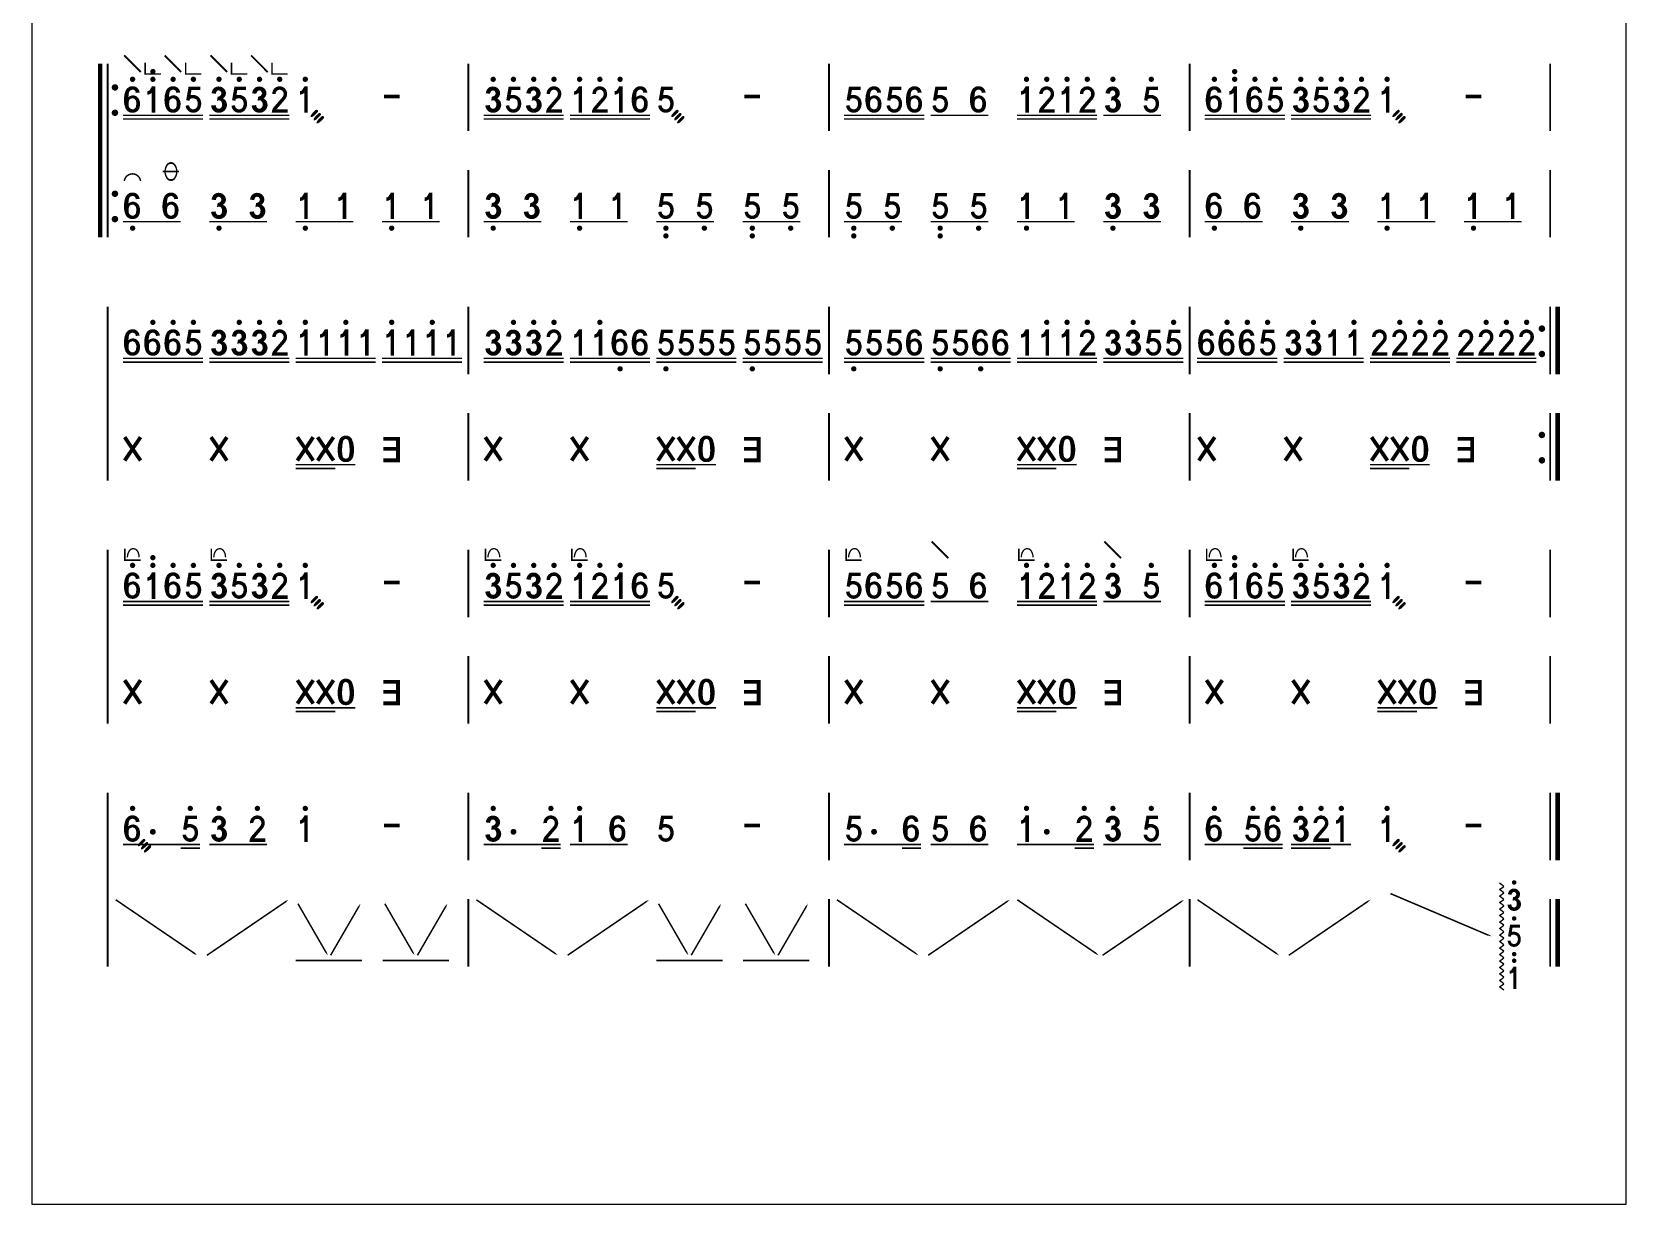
# Model space of a CAD drawing. Header units: millimetres. Extents: x 41 to 281, y 18 to 645.
# Drawn here: x 71.4 to 281.4, y 17.9 to 172.3 of the extents above; entities that cross this region are included whole.
import ezdxf

# ---------------------------------------------------------------- set-up
doc = ezdxf.new("R2010")
doc.units = ezdxf.units.MM
for name, color, linetype in [('bar', 181, 'Continuous'), ('main', 7, 'Continuous'), ('圖層1', 1, 'Continuous'), ('自繪線', 1, 'Continuous')]:
    doc.layers.add(name, color=color, linetype=linetype)

# ---------------------------------------------------------------- blocks, each defined once
blk = doc.blocks.new('M-NOTE6')
blk.add_lwpolyline([(0.191, 0.753, 0.144, 0.13, 0.41111), (-0.008, 0.935, 0.13, 0.141, 0.309347), (-0.2, 0.793, 0.141, 0.16, 0.057122), (-0.234, 0.636, 0.16, 0.164, 0.01489), (-0.245, 0.491, 0.164, 0.142, 0.084777), (-0.211, 0.222, 0.142, 0.13, 0.31935), (-0.008, 0.065, 0.13, 0.142, 0.359939), (0.194, 0.219, 0.142, 0.144, 0.050524), (0.209, 0.336, 0.144, 0.133, 0.101442), (0.187, 0.466, 0.133, 0.124, 0.125753), (0.118, 0.56, 0.124, 0.111, 0.200462), (-0.008, 0.598, 0.111, 0.1, 0.142765), (-0.127, 0.551, 0.1, 0.098, 0.181596), (-0.189, 0.448, 0.098, 0.098, 0.095331), (-0.188, 0.224, 0.098, 0.098, -2.819908)], format="xyseb")
at = {"layer": 'Defpoints'}
for p in [(0, 1), (-0.363, 0), (0, 0), (0.363, 0)]:
    blk.add_point(p, dxfattribs=at)
at = {"layer": 'Defpoints', "flags": 1}
for tag, p in [('ITONE', (-0.071, 0.764)), ('IFINGE', (-0.071, 0.75)), ('ISCALE', (-0.071, 0.738)), ('INOTE', (-0.071, 0.726)), ('ITEMPO', (-0.071, 0.713)), ('ITOWFINGE', (-0.071, 0.702)), ('ISLUR', (-0.071, 0.69)), ('IRE1', (-0.071, 0.678))]:
    blk.add_attdef(tag, p, '', height=0.01, dxfattribs=at)
blk = doc.blocks.new('M-SCALE1')
at = {"const_width": 0.1}
blk.add_lwpolyline([(-0.05, 1.26, 1), (0.05, 1.26, 1)], format="xyb", close=True, dxfattribs=at)
blk = doc.blocks.new('MT0120')
at = {"const_width": 0.07}
blk.add_lwpolyline([(0.669, -0.115), (0.046, 0.509)], dxfattribs=at)
blk = doc.blocks.new('M-NOTE1')
at = {"const_width": 0.13}
blk.add_lwpolyline([(-0.204, 0.748, 0.254816), (-0.061, 0.825), (0.025, 0.958), (0.025, 1), (0.025, 0)], format="xyb", dxfattribs=at)
at = {"layer": 'Defpoints'}
for p in [(0, 1), (-0.363, 0), (0, 0), (0.363, 0)]:
    blk.add_point(p, dxfattribs=at)
at = {"layer": 'Defpoints', "flags": 1}
for tag, p in [('ITONE', (-0.168, 0.591)), ('IFINGE', (-0.168, 0.577)), ('ISCALE', (-0.168, 0.565)), ('INOTE', (-0.168, 0.553)), ('ITEMPO', (-0.168, 0.54)), ('ITOWFINGE', (-0.168, 0.528)), ('ISLUR', (-0.168, 0.517)), ('IRE1', (-0.168, 0.505))]:
    blk.add_attdef(tag, p, '', height=0.01, dxfattribs=at)
blk = doc.blocks.new('M-SCALE2')
at = {"const_width": 0.1}
for points in [[(-0.05, 1.55, 1), (0.05, 1.55, 1)], [(-0.05, 1.26, 1), (0.05, 1.26, 1)]]:
    blk.add_lwpolyline(points, format="xyb", close=True, dxfattribs=at)
blk = doc.blocks.new('MT0122')
at = {"const_width": 0.0566}
blk.add_lwpolyline([(0.666, -0.112), (0.071, -0.112), (0.071, 0.318)], dxfattribs=at)
blk = doc.blocks.new('M-NOTE5')
at = {"const_width": 0.13}
blk.add_lwpolyline([(0.258, 0.921), (-0.127, 0.921), (-0.207, 0.461), (-0.191, 0.553, -0.366599), (0.163, 0.535, -0.073179), (0.183, 0.51, -0.280064), (0.177, 0.162, -0.029409), (0.166, 0.146, -0.688982), (-0.225, 0.275, -1.046171)], format="xyb", dxfattribs=at)
at = {"layer": 'Defpoints'}
for p in [(0, 1), (-0.363, 0), (0, 0), (0.363, 0)]:
    blk.add_point(p, dxfattribs=at)
at = {"layer": 'Defpoints', "flags": 1}
for tag, p in [('ITONE', (-0.041, 0.792)), ('IFINGE', (-0.041, 0.778)), ('ISCALE', (-0.041, 0.767)), ('INOTE', (-0.041, 0.754)), ('ITEMPO', (-0.041, 0.741)), ('ITOWFINGE', (-0.041, 0.73)), ('ISLUR', (-0.041, 0.718)), ('IRE1', (-0.041, 0.706))]:
    blk.add_attdef(tag, p, '', height=0.01, dxfattribs=at)
blk = doc.blocks.new('M-NOTE3')
for points in [[(-0.062, 0.528, 0.165, 0.121, 0), (-0.025, 0.522, 0.121, 0.1, 0), (0.01, 0.517, 0.1, 0.102, 0), (0.045, 0.511, 0.102, 0.147, -0.168198), (0.15, 0.455, 0.147, 0.172, -0.08479), (0.189, 0.395, 0.172, 0.186, -0.110749), (0.209, 0.292, 0.186, 0.171, -0.159875), (0.16, 0.157, 0.171, 0.156, -0.111563), (0.083, 0.095, 0.156, 0.151, -0.134423), (-0.014, 0.076, 0.151, 0.158, -0.132123), (-0.121, 0.113, 0.158, 0.167, -0.13805), (-0.189, 0.195, 0.167, 0.172, -0.07676), (-0.213, 0.281, 0.172, 0.172, -5.748251)], [(-0.199, 0.724, 0.16, 0.16, -0.10382), (-0.16, 0.834, 0.16, 0.15, -0.26465), (-0.016, 0.914, 0.15, 0.15, -0.031289), (0.028, 0.911, 0.15, 0.155, -0.125097), (0.093, 0.885, 0.155, 0.17, -0.136959), (0.164, 0.794, 0.17, 0.164, -0.215029), (0.159, 0.664, 0.164, 0.12, -0.329036), (-0.058, 0.551, 0.12, 0.12, 0.078474)]]:
    blk.add_lwpolyline(points, format="xyseb")
at = {"layer": 'Defpoints'}
for p in [(0, 1), (-0.363, 0), (0.363, 0), (0, 0)]:
    blk.add_point(p, dxfattribs=at)
at = {"layer": 'Defpoints', "flags": 1}
for tag, p in [('ITONE', (-0.212, 0.652)), ('IFINGE', (-0.212, 0.638)), ('ISCALE', (-0.212, 0.627)), ('INOTE', (-0.212, 0.614)), ('ITEMPO', (-0.212, 0.601)), ('ITOWFINGE', (-0.212, 0.59)), ('ISLUR', (-0.212, 0.578)), ('IRE1', (-0.212, 0.566))]:
    blk.add_attdef(tag, p, '', height=0.01, dxfattribs=at)
blk = doc.blocks.new('M-NOTE2')
at = {"const_width": 0.13}
blk.add_lwpolyline([(-0.214, 0.707, -0.440003), (-0.001, 0.931, 0.00282), (0.001, 0.931, -0.340003), (0.201, 0.776, 0.000825), (0.202, 0.775, -0.24748), (0.147, 0.541), (-0.167, 0.176, 0.179983), (-0.233, 0, 1.078715)], format="xyb", dxfattribs=at)
blk.add_lwpolyline([(0.298, 0.065), (-0.225, 0.065)], dxfattribs=at)
at = {"layer": 'Defpoints'}
for p in [(0, 1), (-0.363, 0), (0, 0), (0.363, 0)]:
    blk.add_point(p, dxfattribs=at)
at = {"layer": 'Defpoints', "flags": 1}
for tag, p in [('ITONE', (-0.241, 0.688)), ('IFINGE', (-0.241, 0.674)), ('ISCALE', (-0.241, 0.662)), ('INOTE', (-0.241, 0.65)), ('ITEMPO', (-0.241, 0.637)), ('ITOWFINGE', (-0.241, 0.625)), ('ISLUR', (-0.241, 0.614)), ('IRE1', (-0.241, 0.602))]:
    blk.add_attdef(tag, p, '', height=0.01, dxfattribs=at)
blk = doc.blocks.new('MT0100')
for points in [[(0.568, 0.693, 0, 0.024, 0), (0.571, 0.697, 0.024, 0.0366, 0), (0.575, 0.701, 0.0366, 0.0533, 0), (0.582, 0.708, 0.0533, 0.0649, 0), (0.589, 0.715, 0.0649, 0.0737, 0), (0.596, 0.722, 0.0737, 0.0807, 0), (0.603, 0.729, 0.0807, 0.0864, 0), (0.61, 0.736, 0.0864, 0.0916, 0), (0.617, 0.743, 0.0916, 0.0955, 0), (0.624, 0.75, 0.0955, 0.0993, 0), (0.631, 0.757, 0.0993, 0.106, 0), (0.653, 0.778, 0.106, 0.111, 0), (0.673, 0.799, 0.111, 0.111, 0), (0.794, 0.92, 0.111, 0.0976, 0), (0.8, 0.927, 0.0976, 0.0845, 0), (0.808, 0.934, 0.0845, 0.0671, 0), (0.815, 0.941, 0.0671, 0.0427, 0), (0.822, 0.948, 0.0427, 0.0207, 0), (0.826, 0.952, 0.0207, 0, 0), (0.827, 0.953, 0, 0, 0)], [(0.68, 0.574, 0, 0.024, 0), (0.683, 0.577, 0.024, 0.0366, 0), (0.687, 0.581, 0.0366, 0.0533, 0), (0.694, 0.588, 0.0533, 0.0649, 0), (0.701, 0.595, 0.0649, 0.0737, 0), (0.708, 0.602, 0.0737, 0.0807, 0), (0.715, 0.609, 0.0807, 0.0864, 0), (0.722, 0.616, 0.0864, 0.0916, 0), (0.729, 0.623, 0.0916, 0.0955, 0), (0.736, 0.631, 0.0955, 0.0993, 0), (0.743, 0.637, 0.0993, 0.106, 0), (0.765, 0.659, 0.106, 0.111, 0), (0.786, 0.68, 0.111, 0.111, 0), (0.906, 0.8, 0.111, 0.0976, 0), (0.912, 0.807, 0.0976, 0.0845, 0), (0.92, 0.814, 0.0845, 0.0671, 0), (0.927, 0.822, 0.0671, 0.0427, 0), (0.934, 0.829, 0.0427, 0.0207, 0), (0.938, 0.832, 0.0207, 0, 0), (0.939, 0.833, 0, 0, 0)], [(0.792, 0.458, 0, 0.024, 0), (0.795, 0.461, 0.024, 0.0366, 0), (0.799, 0.465, 0.0366, 0.0533, 0), (0.806, 0.472, 0.0533, 0.0649, 0), (0.813, 0.479, 0.0649, 0.0737, 0), (0.82, 0.486, 0.0737, 0.0807, 0), (0.827, 0.493, 0.0807, 0.0864, 0), (0.834, 0.5, 0.0864, 0.0916, 0), (0.841, 0.507, 0.0916, 0.0955, 0), (0.848, 0.514, 0.0955, 0.0993, 0), (0.855, 0.521, 0.0993, 0.106, 0), (0.877, 0.543, 0.106, 0.111, 0), (0.898, 0.564, 0.111, 0.111, 0), (1.018, 0.684, 0.111, 0.0976, 0), (1.024, 0.691, 0.0976, 0.0845, 0), (1.032, 0.698, 0.0845, 0.0671, 0), (1.039, 0.705, 0.0671, 0.0427, 0), (1.046, 0.712, 0.0427, 0.0207, 0), (1.05, 0.716, 0.0207, 0, 0), (1.051, 0.717, 0, 0, 0)]]:
    blk.add_lwpolyline(points, format="xyseb")
blk = doc.blocks.new('M-NOTE-')
at = {"const_width": 0.135}
blk.add_lwpolyline([(-0.295, 0.612), (0.295, 0.612)], dxfattribs=at)
at = {"layer": 'Defpoints'}
for p in [(0, 1), (-0.363, 0), (0, 0), (0.363, 0)]:
    blk.add_point(p, dxfattribs=at)
at = {"layer": 'Defpoints', "flags": 1}
for tag, p in [('ITONE', (-0.259, 0.801)), ('IFINGE', (-0.259, 0.787)), ('ISCALE', (-0.259, 0.776)), ('INOTE', (-0.259, 0.763)), ('ITEMPO', (-0.259, 0.75)), ('ITOWFINGE', (-0.259, 0.739)), ('ISLUR', (-0.259, 0.727)), ('IRE1', (-0.259, 0.715))]:
    blk.add_attdef(tag, p, '', height=0.01, dxfattribs=at)
blk = doc.blocks.new('M-SCALEa')
at = {"const_width": 0.1}
blk.add_lwpolyline([(-0.05, -0.19, -1), (0.05, -0.19, -1)], format="xyb", close=True, dxfattribs=at)
blk = doc.blocks.new('MT0097')
at = {"const_width": 0.057}
blk.add_lwpolyline([(0.073, 0.316), (0.073, -0.114), (0.664, -0.114)], dxfattribs=at)
at = {"const_width": 0.05}
blk.add_lwpolyline([(0.609, -0.002, 0.152667), (0.533, 0.243, 0.52367), (0.245, 0.243, 0.152667), (0.168, -0.002, 2.118346)], format="xyb", dxfattribs=at)
blk = doc.blocks.new('M-NOTE.')
at = {"const_width": 0.11}
blk.add_lwpolyline([(-0.055, 0.38, 1), (0.055, 0.38, 1)], format="xyb", close=True, dxfattribs=at)
at = {"layer": 'Defpoints'}
for p in [(0, 1), (-0.363, 0), (0, 0), (0.363, 0)]:
    blk.add_point(p, dxfattribs=at)
at = {"layer": 'Defpoints', "flags": 1}
for tag, p in [('ITONE', (-0.028, 0.669)), ('IFINGE', (-0.028, 0.655)), ('ISCALE', (-0.028, 0.643)), ('INOTE', (-0.028, 0.631)), ('ITEMPO', (-0.028, 0.618)), ('ITOWFINGE', (-0.028, 0.607)), ('ISLUR', (-0.028, 0.595)), ('IRE1', (-0.028, 0.583))]:
    blk.add_attdef(tag, p, '', height=0.01, dxfattribs=at)
blk = doc.blocks.new('MT0099')
at = {"const_width": 0.055}
blk.add_lwpolyline([(0.05, -0.136, -0.878023), (0.663, -0.136, -3.761329)], format="xyb", dxfattribs=at)
blk = doc.blocks.new('MT0045')
at = {"const_width": 0.07}
blk.add_lwpolyline([(0.047, 0.22), (0.667, 0.22)], dxfattribs=at)
blk.add_lwpolyline([(0.357, -0.101, 0.071, 0.058, -0.245991), (0.213, -0.025, 0.058, 0.049, -0.152667), (0.136, 0.22, 0.049, 0.058, -0.152667), (0.213, 0.466, 0.058, 0.071, -0.245991), (0.357, 0.541, 0.071, 0.058, -0.245991), (0.501, 0.466, 0.058, 0.049, -0.152667), (0.577, 0.22, 0.049, 0.058, -0.152667), (0.501, -0.025, 0.058, 0.071, -0.245991), (0.357, -0.101, 0.071, 0.071, -1.486997)], format="xyseb")
blk = doc.blocks.new('M-SCALEb')
at = {"const_width": 0.1}
for points in [[(-0.05, -0.19, -1), (0.05, -0.19, -1)], [(-0.05, -0.48, -1), (0.05, -0.48, -1)]]:
    blk.add_lwpolyline(points, format="xyb", close=True, dxfattribs=at)
blk = doc.blocks.new('M-NOTEX2')
for points in [[(0.299, 0.059, 0.143, 0.143, 0), (-0.299, 0.941, 0.286, 0.286, 0)], [(-0.299, 0.059, 0.143, 0.143, 0), (0.299, 0.941, 0.286, 0.286, 0)]]:
    blk.add_lwpolyline(points, format="xyseb")
at = {"layer": 'Defpoints'}
for p in [(0, 1), (-0.363, 0), (0, 0), (0.363, 0)]:
    blk.add_point(p, dxfattribs=at)
at = {"layer": 'Defpoints', "flags": 1}
for tag, p in [('ITONE', (-0.113, 0.823)), ('IFINGE', (-0.113, 0.809)), ('ISCALE', (-0.113, 0.798)), ('INOTE', (-0.113, 0.785)), ('ITEMPO', (-0.113, 0.773)), ('ITOWFINGE', (-0.113, 0.761)), ('ISLUR', (-0.113, 0.749)), ('IRE1', (-0.113, 0.738))]:
    blk.add_attdef(tag, p, '', height=0.01, dxfattribs=at)
blk = doc.blocks.new('M-NOTE0')
blk.add_lwpolyline([(0.174, 0.807, 0.15, 0.13, 0.328891), (0, 0.935, 0.13, 0.15, 0.328891), (-0.174, 0.807, 0.15, 0.17, 0.062992), (-0.224, 0.52, 0.17, 0.16, 0.062992), (-0.202, 0.229, 0.16, 0.13, 0.355801), (0, 0.065, 0.13, 0.16, 0.355801), (0.202, 0.229, 0.16, 0.17, 0.062992), (0.224, 0.52, 0.17, 0.15, 0.062992), (0.174, 0.807, 0.15, 0.15, -2.719681)], format="xyseb")
at = {"layer": 'Defpoints'}
for p in [(0, 1), (-0.363, 0), (0, 0), (0.363, 0)]:
    blk.add_point(p, dxfattribs=at)
at = {"layer": 'Defpoints', "flags": 1}
for tag, p in [('ITONE', (-0.063, 0.388)), ('IFINGE', (-0.063, 0.374)), ('ISCALE', (-0.063, 0.363)), ('INOTE', (-0.063, 0.35)), ('ITEMPO', (-0.063, 0.338)), ('ITOWFINGE', (-0.063, 0.326)), ('ISLUR', (-0.063, 0.314)), ('IRE1', (-0.063, 0.302))]:
    blk.add_attdef(tag, p, '', height=0.01, dxfattribs=at)
blk = doc.blocks.new('M-NOTEE2')
at = {"const_width": 0.143}
blk.add_lwpolyline([(-0.309, 0.07), (0.238, 0.07), (0.238, 0.501), (-0.309, 0.501), (0.238, 0.501), (0.238, 0.876), (-0.309, 0.876)], dxfattribs=at)
at = {"layer": 'Defpoints'}
for p in [(0, 1), (-0.363, 0), (0, 0), (0.363, 0)]:
    blk.add_point(p, dxfattribs=at)
at = {"layer": 'Defpoints', "flags": 1}
for tag, p in [('ITONE', (-0.113, 0.823)), ('IFINGE', (-0.113, 0.809)), ('ISCALE', (-0.113, 0.798)), ('INOTE', (-0.113, 0.785)), ('ITEMPO', (-0.113, 0.773)), ('ITOWFINGE', (-0.113, 0.761)), ('ISLUR', (-0.113, 0.749)), ('IRE1', (-0.113, 0.738))]:
    blk.add_attdef(tag, p, '', height=0.01, dxfattribs=at)

msp = doc.modelspace()

# ---------------------------------------------------------------- linework, layer by layer
at = {"layer": 'bar'}
for points, const_width in [([(128.89, 168.1), (128.89, 159.2)], 0.259), ([(176.39, 168.1), (176.39, 159.2)], 0.259), ([(223.89, 168.1), (223.89, 159.2)], 0.259), ([(271.39, 168.1), (271.39, 159.2)], 0.259), ([(128.89, 154.1), (128.89, 145.2)], 0.259), ([(176.39, 154.1), (176.39, 145.2)], 0.259), ([(223.89, 154.1), (223.89, 145.2)], 0.259), ([(271.39, 154.1), (271.39, 145.2)], 0.259), ([(81.39, 136.1), (81.39, 113.2)], 0.259), ([(128.89, 136.1), (128.89, 127.2)], 0.259), ([(176.39, 136.1), (176.39, 127.2)], 0.259), ([(223.89, 136.1), (223.89, 127.2)], 0.259), ([(128.89, 122.1), (128.89, 113.2)], 0.259), ([(176.39, 122.1), (176.39, 113.2)], 0.259), ([(223.89, 122.1), (223.89, 113.2)], 0.259), ([(81.39, 104.1), (81.39, 81.2)], 0.259), ([(128.89, 104.1), (128.89, 95.2)], 0.259), ([(176.39, 104.1), (176.39, 95.2)], 0.259), ([(223.89, 104.1), (223.89, 95.2)], 0.259), ([(271.39, 104.1), (271.39, 95.2)], 0.259), ([(128.89, 90.1), (128.89, 81.2)], 0.259), ([(176.39, 90.1), (176.39, 81.2)], 0.259), ([(223.89, 90.1), (223.89, 81.2)], 0.259), ([(271.39, 90.1), (271.39, 81.2)], 0.259), ([(81.39, 72.1), (81.39, 49.2)], 0.259), ([(128.89, 72.1), (128.89, 63.2)], 0.259), ([(176.39, 72.1), (176.39, 63.2)], 0.259), ([(223.89, 72.1), (223.89, 63.2)], 0.259), ([(271.39, 72.1), (271.39, 63.2)], 0.259), ([(272.39, 72.1), (272.39, 63.2)], 0.6), ([(128.89, 58.1), (128.89, 49.2)], 0.259), ([(176.39, 58.1), (176.39, 49.2)], 0.259), ([(223.89, 58.1), (223.89, 49.2)], 0.259), ([(271.39, 58.1), (271.39, 49.2)], 0.259), ([(272.39, 58.1), (272.39, 49.2)], 0.6)]:
    msp.add_lwpolyline(points, dxfattribs=dict(at, const_width=const_width))
at = {"layer": 'Defpoints'}
msp.add_lwpolyline([(281.39, 17.93), (281.39, 314.93), (71.39, 314.93), (71.39, 17.93)], close=True, dxfattribs=at)
at = {"layer": 'main'}
for points in [[(83.39, 161.28, 0.196, 0.196, 0), (93.94, 161.28, 0, 0, 0)], [(83.39, 160.79, 0.196, 0.196, 0), (93.94, 160.79, 0, 0, 0)], [(94.77, 161.28, 0.196, 0.196, 0), (105.31, 161.28, 0, 0, 0)], [(94.77, 160.79, 0.196, 0.196, 0), (105.31, 160.79, 0, 0, 0)], [(130.89, 161.28, 0.196, 0.196, 0), (141.44, 161.28, 0, 0, 0)], [(130.89, 160.79, 0.196, 0.196, 0), (141.44, 160.79, 0, 0, 0)], [(142.27, 161.28, 0.196, 0.196, 0), (152.81, 161.28, 0, 0, 0)], [(142.27, 160.79, 0.196, 0.196, 0), (152.81, 160.79, 0, 0, 0)], [(178.39, 161.28, 0.196, 0.196, 0), (188.94, 161.28, 0, 0, 0)], [(178.39, 160.79, 0.196, 0.196, 0), (188.94, 160.79, 0, 0, 0)], [(189.77, 161.28, 0.196, 0.196, 0), (197.37, 161.28, 0, 0, 0)], [(201.14, 161.28, 0.196, 0.196, 0), (211.69, 161.28, 0, 0, 0)], [(201.14, 160.79, 0.196, 0.196, 0), (211.69, 160.79, 0, 0, 0)], [(212.52, 161.28, 0.196, 0.196, 0), (220.12, 161.28, 0, 0, 0)], [(225.89, 161.28, 0.196, 0.196, 0), (236.44, 161.28, 0, 0, 0)], [(225.89, 160.79, 0.196, 0.196, 0), (236.44, 160.79, 0, 0, 0)], [(237.27, 161.28, 0.196, 0.196, 0), (247.81, 161.28, 0, 0, 0)], [(237.27, 160.79, 0.196, 0.196, 0), (247.81, 160.79, 0, 0, 0)], [(83.39, 147.28, 0.196, 0.196, 0), (91, 147.28, 0, 0, 0)], [(94.77, 147.28, 0.196, 0.196, 0), (102.37, 147.28, 0, 0, 0)], [(106.14, 147.28, 0.196, 0.196, 0), (113.75, 147.28, 0, 0, 0)], [(117.52, 147.28, 0.196, 0.196, 0), (125.12, 147.28, 0, 0, 0)], [(130.89, 147.28, 0.196, 0.196, 0), (138.5, 147.28, 0, 0, 0)], [(142.27, 147.28, 0.196, 0.196, 0), (149.87, 147.28, 0, 0, 0)], [(153.64, 147.28, 0.196, 0.196, 0), (161.25, 147.28, 0, 0, 0)], [(165.02, 147.28, 0.196, 0.196, 0), (172.62, 147.28, 0, 0, 0)], [(178.39, 147.28, 0.196, 0.196, 0), (186, 147.28, 0, 0, 0)], [(189.77, 147.28, 0.196, 0.196, 0), (197.37, 147.28, 0, 0, 0)], [(201.14, 147.28, 0.196, 0.196, 0), (208.75, 147.28, 0, 0, 0)], [(212.52, 147.28, 0.196, 0.196, 0), (220.12, 147.28, 0, 0, 0)], [(225.89, 147.28, 0.196, 0.196, 0), (233.5, 147.28, 0, 0, 0)], [(237.27, 147.28, 0.196, 0.196, 0), (244.87, 147.28, 0, 0, 0)], [(248.64, 147.28, 0.196, 0.196, 0), (256.25, 147.28, 0, 0, 0)], [(260.02, 147.28, 0.196, 0.196, 0), (267.62, 147.28, 0, 0, 0)], [(83.39, 129.28, 0.196, 0.196, 0), (93.94, 129.28, 0, 0, 0)], [(83.39, 128.79, 0.196, 0.196, 0), (93.94, 128.79, 0, 0, 0)], [(94.77, 129.28, 0.196, 0.196, 0), (105.31, 129.28, 0, 0, 0)], [(94.77, 128.79, 0.196, 0.196, 0), (105.31, 128.79, 0, 0, 0)], [(106.14, 129.28, 0.196, 0.196, 0), (116.69, 129.28, 0, 0, 0)], [(106.14, 128.79, 0.196, 0.196, 0), (116.69, 128.79, 0, 0, 0)], [(117.52, 129.28, 0.196, 0.196, 0), (128.06, 129.28, 0, 0, 0)], [(117.52, 128.79, 0.196, 0.196, 0), (128.06, 128.79, 0, 0, 0)], [(130.89, 129.28, 0.196, 0.196, 0), (141.44, 129.28, 0, 0, 0)], [(130.89, 128.79, 0.196, 0.196, 0), (141.44, 128.79, 0, 0, 0)], [(142.27, 129.28, 0.196, 0.196, 0), (152.81, 129.28, 0, 0, 0)], [(142.27, 128.79, 0.196, 0.196, 0), (152.81, 128.79, 0, 0, 0)], [(153.64, 129.28, 0.196, 0.196, 0), (164.19, 129.28, 0, 0, 0)], [(153.64, 128.79, 0.196, 0.196, 0), (164.19, 128.79, 0, 0, 0)], [(165.02, 129.28, 0.196, 0.196, 0), (175.56, 129.28, 0, 0, 0)], [(165.02, 128.79, 0.196, 0.196, 0), (175.56, 128.79, 0, 0, 0)], [(178.39, 129.28, 0.196, 0.196, 0), (188.94, 129.28, 0, 0, 0)], [(178.39, 128.79, 0.196, 0.196, 0), (188.94, 128.79, 0, 0, 0)], [(189.77, 129.28, 0.196, 0.196, 0), (200.31, 129.28, 0, 0, 0)], [(189.77, 128.79, 0.196, 0.196, 0), (200.31, 128.79, 0, 0, 0)], [(201.14, 129.28, 0.196, 0.196, 0), (211.69, 129.28, 0, 0, 0)], [(201.14, 128.79, 0.196, 0.196, 0), (211.69, 128.79, 0, 0, 0)], [(212.52, 129.28, 0.196, 0.196, 0), (223.06, 129.28, 0, 0, 0)], [(212.52, 128.79, 0.196, 0.196, 0), (223.06, 128.79, 0, 0, 0)], [(224.89, 129.28, 0.196, 0.196, 0), (235.44, 129.28, 0, 0, 0)], [(224.89, 128.79, 0.196, 0.196, 0), (235.44, 128.79, 0, 0, 0)], [(236.27, 129.28, 0.196, 0.196, 0), (246.81, 129.28, 0, 0, 0)], [(236.27, 128.79, 0.196, 0.196, 0), (246.81, 128.79, 0, 0, 0)], [(247.64, 129.28, 0.196, 0.196, 0), (258.19, 129.28, 0, 0, 0)], [(247.64, 128.79, 0.196, 0.196, 0), (258.19, 128.79, 0, 0, 0)], [(259.02, 129.28, 0.196, 0.196, 0), (269.56, 129.28, 0, 0, 0)], [(259.02, 128.79, 0.196, 0.196, 0), (269.56, 128.79, 0, 0, 0)], [(106.14, 115.28, 0.196, 0.196, 0), (114.02, 115.28, 0, 0, 0)], [(106.14, 114.79, 0.196, 0.196, 0), (111.35, 114.79, 0, 0, 0)], [(153.64, 115.28, 0.196, 0.196, 0), (161.52, 115.28, 0, 0, 0)], [(153.64, 114.79, 0.196, 0.196, 0), (158.85, 114.79, 0, 0, 0)], [(201.14, 115.28, 0.196, 0.196, 0), (209.02, 115.28, 0, 0, 0)], [(201.14, 114.79, 0.196, 0.196, 0), (206.35, 114.79, 0, 0, 0)], [(247.64, 115.28, 0.196, 0.196, 0), (255.52, 115.28, 0, 0, 0)], [(247.64, 114.79, 0.196, 0.196, 0), (252.85, 114.79, 0, 0, 0)], [(83.39, 97.28, 0.196, 0.196, 0), (93.94, 97.28, 0, 0, 0)], [(83.39, 96.79, 0.196, 0.196, 0), (93.94, 96.79, 0, 0, 0)], [(94.77, 97.28, 0.196, 0.196, 0), (105.31, 97.28, 0, 0, 0)], [(94.77, 96.79, 0.196, 0.196, 0), (105.31, 96.79, 0, 0, 0)], [(130.89, 97.28, 0.196, 0.196, 0), (141.44, 97.28, 0, 0, 0)], [(130.89, 96.79, 0.196, 0.196, 0), (141.44, 96.79, 0, 0, 0)], [(142.27, 97.28, 0.196, 0.196, 0), (152.81, 97.28, 0, 0, 0)], [(142.27, 96.79, 0.196, 0.196, 0), (152.81, 96.79, 0, 0, 0)], [(178.39, 97.28, 0.196, 0.196, 0), (188.94, 97.28, 0, 0, 0)], [(178.39, 96.79, 0.196, 0.196, 0), (188.94, 96.79, 0, 0, 0)], [(189.77, 97.28, 0.196, 0.196, 0), (197.37, 97.28, 0, 0, 0)], [(201.14, 97.28, 0.196, 0.196, 0), (211.69, 97.28, 0, 0, 0)], [(201.14, 96.79, 0.196, 0.196, 0), (211.69, 96.79, 0, 0, 0)], [(212.52, 97.28, 0.196, 0.196, 0), (220.12, 97.28, 0, 0, 0)], [(225.89, 97.28, 0.196, 0.196, 0), (236.44, 97.28, 0, 0, 0)], [(225.89, 96.79, 0.196, 0.196, 0), (236.44, 96.79, 0, 0, 0)], [(237.27, 97.28, 0.196, 0.196, 0), (247.81, 97.28, 0, 0, 0)], [(237.27, 96.79, 0.196, 0.196, 0), (247.81, 96.79, 0, 0, 0)], [(106.14, 83.28, 0.196, 0.196, 0), (114.02, 83.28, 0, 0, 0)], [(106.14, 82.79, 0.196, 0.196, 0), (111.35, 82.79, 0, 0, 0)], [(153.64, 83.28, 0.196, 0.196, 0), (161.52, 83.28, 0, 0, 0)], [(153.64, 82.79, 0.196, 0.196, 0), (158.85, 82.79, 0, 0, 0)], [(201.14, 83.28, 0.196, 0.196, 0), (209.02, 83.28, 0, 0, 0)], [(201.14, 82.79, 0.196, 0.196, 0), (206.35, 82.79, 0, 0, 0)], [(248.64, 83.28, 0.196, 0.196, 0), (256.52, 83.28, 0, 0, 0)], [(248.64, 82.79, 0.196, 0.196, 0), (253.85, 82.79, 0, 0, 0)], [(83.39, 65.28, 0.196, 0.196, 0), (93.53, 65.28, 0, 0, 0)], [(94.77, 65.28, 0.196, 0.196, 0), (102.37, 65.28, 0, 0, 0)], [(130.89, 65.28, 0.196, 0.196, 0), (141.03, 65.28, 0, 0, 0)], [(142.27, 65.28, 0.196, 0.196, 0), (149.87, 65.28, 0, 0, 0)], [(178.39, 65.28, 0.196, 0.196, 0), (188.53, 65.28, 0, 0, 0)], [(189.77, 65.28, 0.196, 0.196, 0), (197.37, 65.28, 0, 0, 0)], [(201.14, 65.28, 0.196, 0.196, 0), (211.28, 65.28, 0, 0, 0)], [(212.52, 65.28, 0.196, 0.196, 0), (220.12, 65.28, 0, 0, 0)], [(225.89, 65.28, 0.196, 0.196, 0), (236.17, 65.28, 0, 0, 0)], [(237.27, 65.28, 0.196, 0.196, 0), (245.15, 65.28, 0, 0, 0)], [(90.99, 64.79, 0.196, 0.196, 0), (93.53, 64.79, 0, 0, 0)], [(138.49, 64.79, 0.196, 0.196, 0), (141.03, 64.79, 0, 0, 0)], [(185.99, 64.79, 0.196, 0.196, 0), (188.53, 64.79, 0, 0, 0)], [(208.74, 64.79, 0.196, 0.196, 0), (211.28, 64.79, 0, 0, 0)], [(230.96, 64.79, 0.196, 0.196, 0), (236.17, 64.79, 0, 0, 0)], [(237.27, 64.79, 0.196, 0.196, 0), (242.48, 64.79, 0, 0, 0)]]:
    msp.add_lwpolyline(points, format="xyseb", dxfattribs=at)
at = {"layer": '圖層1'}
for points in [[(250.34, 58.82, 0.2, 0.2, 0), (260.39, 54.55, 1.5, 0, 0), (263.65, 53.19, 0, 0, 0)], [(82.44, 58, 0.2, 0.2, 0), (90.33, 52.63, 1.5, 0, 0), (93.17, 50.69, 0, 0, 0)], [(94.46, 50.69, 0.2, 0.2, 0), (102.35, 56.06, 1.5, 0, 0), (105.19, 58, 0, 0, 0)], [(106.44, 57.48, 0.2, 0.2, 0), (108.56, 53.81, 1.5, 0, 0), (110.37, 50.69, 0, 0, 0)], [(110.74, 50.69, 0.2, 0.2, 0), (112.87, 54.36, 1.5, 0, 0), (114.68, 57.48, 0, 0, 0)], [(117.88, 57.48, 0.2, 0.2, 0), (120, 53.81, 1.5, 0, 0), (121.81, 50.69, 0, 0, 0)], [(122.18, 50.69, 0.2, 0.2, 0), (124.31, 54.36, 1.5, 0, 0), (126.12, 57.48, 0, 0, 0)], [(129.94, 58, 0.2, 0.2, 0), (137.83, 52.63, 1.5, 0, 0), (140.67, 50.69, 0, 0, 0)], [(141.96, 50.69, 0.2, 0.2, 0), (149.85, 56.06, 1.5, 0, 0), (152.69, 58, 0, 0, 0)], [(153.94, 57.48, 0.2, 0.2, 0), (156.06, 53.81, 1.5, 0, 0), (157.87, 50.69, 0, 0, 0)], [(158.24, 50.69, 0.2, 0.2, 0), (160.37, 54.36, 1.5, 0, 0), (162.18, 57.48, 0, 0, 0)], [(165.38, 57.48, 0.2, 0.2, 0), (167.5, 53.81, 1.5, 0, 0), (169.31, 50.69, 0, 0, 0)], [(169.68, 50.69, 0.2, 0.2, 0), (171.81, 54.36, 1.5, 0, 0), (173.62, 57.48, 0, 0, 0)], [(177.44, 58, 0.2, 0.2, 0), (185.33, 52.63, 1.5, 0, 0), (188.17, 50.69, 0, 0, 0)], [(189.46, 50.69, 0.2, 0.2, 0), (197.35, 56.06, 1.5, 0, 0), (200.19, 58, 0, 0, 0)], [(201.19, 58, 0.2, 0.2, 0), (209.08, 52.63, 1.5, 0, 0), (211.92, 50.69, 0, 0, 0)], [(212.43, 50.69, 0.2, 0.2, 0), (220.32, 56.06, 1.5, 0, 0), (223.17, 58, 0, 0, 0)], [(224.94, 58, 0.2, 0.2, 0), (232.83, 52.63, 1.5, 0, 0), (235.67, 50.69, 0, 0, 0)], [(236.96, 50.69, 0.2, 0.2, 0), (244.85, 56.06, 1.5, 0, 0), (247.69, 58, 0, 0, 0)]]:
    msp.add_lwpolyline(points, format="xyseb", dxfattribs=at)
msp.add_lwpolyline([(265.3, 46.09), (264.7, 46.52), (265.3, 46.94), (264.7, 47.37), (265.3, 47.8), (264.7, 48.23), (265.3, 48.65), (264.7, 49.08), (265.3, 49.51), (264.7, 49.93), (265.3, 50.36), (264.7, 50.79), (265.3, 51.22), (264.7, 51.64), (265.3, 52.07), (264.7, 52.5), (265.3, 52.93), (264.7, 53.35), (265.3, 53.78), (264.7, 54.21), (265.3, 54.64), (264.7, 55.06), (265.3, 55.49), (264.7, 55.92), (265.3, 56.34), (264.7, 56.77), (265.3, 57.2), (264.7, 57.63), (265.3, 58.05), (264.7, 58.48), (265.3, 58.91), (264.7, 59.34), (265.3, 59.76), (264.7, 60.19)], dxfattribs=at)
at = {"layer": '圖層1', "const_width": 0.2}
for points in [[(106.14, 50), (114.88, 50)], [(117.58, 50), (126.32, 50)], [(153.64, 50), (162.38, 50)], [(165.08, 50), (173.82, 50)]]:
    msp.add_lwpolyline(points, dxfattribs=at)
at = {"layer": '自繪線'}
for points, const_width in [([(80.39, 168.1), (80.39, 145.2)], 0.6), ([(81.39, 168.1), (81.39, 145.2)], 0.259), ([(271.39, 136.1), (271.39, 127.2)], 0.259), ([(272.39, 136.1), (272.39, 127.2)], 0.6), ([(271.39, 122.1), (271.39, 113.2)], 0.259), ([(272.39, 122.1), (272.39, 113.2)], 0.6)]:
    msp.add_lwpolyline(points, dxfattribs=dict(at, const_width=const_width))
at = {"layer": '自繪線', "color": 1, "const_width": 0.424}
for points in [[(82.12, 164.96, 1), (82.55, 164.96, 1)], [(82.12, 161.62, 1), (82.55, 161.62, 1)], [(82.12, 150.96, 1), (82.55, 150.96, 1)], [(82.12, 147.62, 1), (82.55, 147.62, 1)], [(270.52, 133.2, -1), (270.09, 133.2, -1)], [(270.52, 129.86, -1), (270.09, 129.86, -1)], [(270.52, 119.2, -1), (270.09, 119.2, -1)], [(270.52, 115.86, -1), (270.09, 115.86, -1)]]:
    msp.add_lwpolyline(points, format="xyb", close=True, dxfattribs=at)

# ---------------------------------------------------------------- block references
at = {"xscale": 3.5, "yscale": 3.5, "zscale": 3.5}
for name, p in [('MT0120', (83.39, 167.39)), ('MT0122', (86.06, 167.11)), ('MT0120', (88.73, 167.39)), ('MT0122', (91.4, 167.11)), ('MT0120', (94.77, 167.39)), ('MT0122', (97.44, 167.11)), ('MT0120', (100.11, 167.39)), ('MT0122', (102.77, 167.11)), ('M-SCALE1', (84.66, 161.62)), ('M-SCALE2', (87.33, 161.62)), ('M-SCALE1', (90, 161.62)), ('M-SCALE1', (92.67, 161.62)), ('M-SCALE1', (96.04, 161.62)), ('M-SCALE1', (98.71, 161.62)), ('M-SCALE1', (101.38, 161.62)), ('M-SCALE1', (104.04, 161.62)), ('M-SCALE1', (107.41, 161.62)), ('M-SCALE1', (132.16, 161.62)), ('M-SCALE1', (134.83, 161.62)), ('M-SCALE1', (137.5, 161.62)), ('M-SCALE1', (140.17, 161.62)), ('M-SCALE1', (143.54, 161.62)), ('M-SCALE1', (146.21, 161.62)), ('M-SCALE1', (148.88, 161.62)), ('M-SCALE1', (202.41, 161.62)), ('M-SCALE1', (205.08, 161.62)), ('M-SCALE1', (207.75, 161.62)), ('M-SCALE1', (210.42, 161.62)), ('M-SCALE1', (213.79, 161.62)), ('M-SCALE1', (218.85, 161.62)), ('M-SCALE1', (227.16, 161.62)), ('M-SCALE2', (229.83, 161.62)), ('M-SCALE1', (232.5, 161.62)), ('M-SCALE1', (235.17, 161.62)), ('M-SCALE1', (238.54, 161.62)), ('M-SCALE1', (241.21, 161.62)), ('M-SCALE1', (243.88, 161.62)), ('M-SCALE1', (246.54, 161.62)), ('M-SCALE1', (249.91, 161.62)), ('MT0100', (106.14, 158.64)), ('MT0100', (153.64, 158.64)), ('MT0100', (248.64, 158.64)), ('MT0099', (83.39, 153.11)), ('MT0045', (88.46, 153.11)), ('M-SCALEa', (84.66, 147.09)), ('M-SCALEa', (96.04, 147.09)), ('M-SCALEa', (107.41, 147.09)), ('M-SCALEa', (118.79, 147.09)), ('M-SCALEa', (132.16, 147.09)), ('M-SCALEa', (143.54, 147.09)), ('M-SCALEb', (154.91, 147.09)), ('M-SCALEa', (159.98, 147.09)), ('M-SCALEb', (166.29, 147.09)), ('M-SCALEa', (171.35, 147.09)), ('M-SCALEb', (179.66, 147.09)), ('M-SCALEa', (184.73, 147.09)), ('M-SCALEb', (191.04, 147.09)), ('M-SCALEa', (196.1, 147.09)), ('M-SCALEa', (202.41, 147.09)), ('M-SCALEa', (213.79, 147.09)), ('M-SCALEa', (227.16, 147.09)), ('M-SCALEa', (238.54, 147.09)), ('M-SCALEa', (249.91, 147.09)), ('M-SCALEa', (261.29, 147.09)), ('M-SCALE1', (87.33, 129.62)), ('M-SCALE1', (90, 129.62)), ('M-SCALE1', (92.67, 129.62)), ('M-SCALE1', (98.71, 129.62)), ('M-SCALE1', (101.38, 129.62)), ('M-SCALE1', (104.04, 129.62)), ('M-SCALE1', (107.41, 129.62)), ('M-SCALE1', (112.75, 129.62)), ('M-SCALE1', (118.79, 129.62)), ('M-SCALE1', (124.13, 129.62)), ('M-SCALE1', (134.83, 129.62)), ('M-SCALE1', (137.5, 129.62)), ('M-SCALE1', (140.17, 129.62)), ('M-SCALE1', (146.21, 129.62)), ('M-SCALE1', (205.08, 129.62)), ('M-SCALE1', (207.75, 129.62)), ('M-SCALE1', (210.42, 129.62)), ('M-SCALE1', (216.46, 129.62)), ('M-SCALE1', (221.79, 129.62)), ('M-SCALE1', (228.83, 129.62)), ('M-SCALE1', (231.5, 129.62)), ('M-SCALE1', (234.17, 129.62)), ('M-SCALE1', (240.21, 129.62)), ('M-SCALE1', (245.54, 129.62)), ('M-SCALE1', (251.58, 129.62)), ('M-SCALE1', (254.25, 129.62)), ('M-SCALE1', (256.92, 129.62)), ('M-SCALE1', (262.96, 129.62)), ('M-SCALE1', (265.63, 129.62)), ('M-SCALE1', (268.29, 129.62)), ('M-SCALEa', (148.88, 128.57)), ('M-SCALEa', (154.91, 128.57)), ('M-SCALEa', (166.29, 128.57)), ('M-SCALEa', (179.66, 128.57)), ('M-SCALEa', (191.04, 128.57)), ('M-SCALEa', (196.38, 128.57)), ('MT0120', (189.77, 103.39)), ('MT0120', (212.52, 103.39)), ('MT0097', (83.39, 103.11)), ('M-SCALE2', (87.33, 97.62)), ('MT0097', (94.77, 103.11)), ('MT0097', (130.89, 103.11)), ('MT0097', (142.27, 103.11)), ('MT0097', (178.39, 103.11)), ('MT0097', (201.14, 103.11)), ('MT0097', (225.89, 103.11)), ('M-SCALE2', (229.83, 97.62)), ('MT0097', (237.27, 103.11)), ('M-SCALE1', (84.66, 97.62)), ('M-SCALE1', (90, 97.62)), ('M-SCALE1', (92.67, 97.62)), ('M-SCALE1', (96.04, 97.62)), ('M-SCALE1', (98.71, 97.62)), ('M-SCALE1', (101.38, 97.62)), ('M-SCALE1', (104.04, 97.62)), ('M-SCALE1', (107.41, 97.62)), ('M-SCALE1', (132.16, 97.62)), ('M-SCALE1', (134.83, 97.62)), ('M-SCALE1', (137.5, 97.62)), ('M-SCALE1', (140.17, 97.62)), ('M-SCALE1', (143.54, 97.62)), ('M-SCALE1', (146.21, 97.62)), ('M-SCALE1', (148.88, 97.62)), ('M-SCALE1', (202.41, 97.62)), ('M-SCALE1', (205.08, 97.62)), ('M-SCALE1', (207.75, 97.62)), ('M-SCALE1', (210.42, 97.62)), ('M-SCALE1', (213.79, 97.62)), ('M-SCALE1', (218.85, 97.62)), ('M-SCALE1', (227.16, 97.62)), ('M-SCALE1', (232.5, 97.62)), ('M-SCALE1', (235.17, 97.62)), ('M-SCALE1', (238.54, 97.62)), ('M-SCALE1', (241.21, 97.62)), ('M-SCALE1', (243.88, 97.62)), ('M-SCALE1', (246.54, 97.62)), ('M-SCALE1', (249.91, 97.62)), ('MT0100', (106.14, 94.64)), ('MT0100', (153.64, 94.64)), ('MT0100', (248.64, 94.64)), ('M-SCALE1', (84.66, 65.62)), ('M-SCALE1', (92.26, 65.62)), ('M-SCALE1', (96.04, 65.62)), ('M-SCALE1', (101.1, 65.62)), ('M-SCALE1', (107.41, 65.62)), ('M-SCALE1', (132.16, 65.62)), ('M-SCALE1', (139.76, 65.62)), ('M-SCALE1', (143.54, 65.62)), ('M-SCALE1', (202.41, 65.62)), ('M-SCALE1', (210.01, 65.62)), ('M-SCALE1', (213.79, 65.62)), ('M-SCALE1', (218.85, 65.62)), ('M-SCALE1', (227.16, 65.62)), ('M-SCALE1', (232.23, 65.62)), ('M-SCALE1', (234.9, 65.62)), ('M-SCALE1', (238.54, 65.62)), ('M-SCALE1', (241.21, 65.62)), ('M-SCALE1', (243.88, 65.62)), ('M-SCALE1', (249.91, 65.62)), ('MT0100', (83.39, 62.64)), ('MT0100', (248.64, 62.64))]:
    msp.add_blockref(name, p, dxfattribs=at)
at = {"layer": 'main', "xscale": 3.5, "yscale": 3.5, "zscale": 3.5}
for name, p in [('M-NOTE6', (84.66, 161.62)), ('M-NOTE1', (87.33, 161.62)), ('M-NOTE6', (90, 161.62)), ('M-NOTE5', (92.67, 161.62)), ('M-NOTE3', (96.04, 161.62)), ('M-NOTE5', (98.71, 161.62)), ('M-NOTE3', (101.38, 161.62)), ('M-NOTE2', (104.04, 161.62)), ('M-NOTE1', (107.41, 161.62)), ('M-NOTE-', (118.79, 161.62)), ('M-NOTE3', (132.16, 161.62)), ('M-NOTE5', (134.83, 161.62)), ('M-NOTE3', (137.5, 161.62)), ('M-NOTE2', (140.17, 161.62)), ('M-NOTE1', (143.54, 161.62)), ('M-NOTE2', (146.21, 161.62)), ('M-NOTE1', (148.88, 161.62)), ('M-NOTE6', (151.54, 161.62)), ('M-NOTE5', (154.91, 161.62)), ('M-NOTE-', (166.29, 161.62)), ('M-NOTE5', (179.66, 161.62)), ('M-NOTE6', (182.33, 161.62)), ('M-NOTE5', (185, 161.62)), ('M-NOTE6', (187.67, 161.62)), ('M-NOTE5', (191.04, 161.62)), ('M-NOTE6', (196.1, 161.62)), ('M-NOTE1', (202.41, 161.62)), ('M-NOTE2', (205.08, 161.62)), ('M-NOTE1', (207.75, 161.62)), ('M-NOTE2', (210.42, 161.62)), ('M-NOTE3', (213.79, 161.62)), ('M-NOTE5', (218.85, 161.62)), ('M-NOTE6', (227.16, 161.62)), ('M-NOTE1', (229.83, 161.62)), ('M-NOTE6', (232.5, 161.62)), ('M-NOTE5', (235.17, 161.62)), ('M-NOTE3', (238.54, 161.62)), ('M-NOTE5', (241.21, 161.62)), ('M-NOTE3', (243.88, 161.62)), ('M-NOTE2', (246.54, 161.62)), ('M-NOTE1', (249.91, 161.62)), ('M-NOTE-', (261.29, 161.62)), ('M-NOTE1', (107.41, 147.62)), ('M-NOTE1', (112.48, 147.62)), ('M-NOTE1', (118.79, 147.62)), ('M-NOTE1', (123.85, 147.62)), ('M-NOTE1', (143.54, 147.62)), ('M-NOTE1', (148.6, 147.62)), ('M-NOTE1', (202.41, 147.62)), ('M-NOTE1', (207.48, 147.62)), ('M-NOTE1', (249.91, 147.62)), ('M-NOTE1', (254.98, 147.62)), ('M-NOTE1', (261.29, 147.62)), ('M-NOTE1', (266.35, 147.62)), ('M-NOTE6', (84.66, 147.62)), ('M-NOTE6', (89.73, 147.62)), ('M-NOTE3', (96.04, 147.62)), ('M-NOTE3', (101.1, 147.62)), ('M-NOTE3', (132.16, 147.62)), ('M-NOTE3', (137.23, 147.62)), ('M-NOTE5', (154.91, 147.62)), ('M-NOTE5', (159.98, 147.62)), ('M-NOTE5', (166.29, 147.62)), ('M-NOTE5', (171.35, 147.62)), ('M-NOTE5', (179.66, 147.62)), ('M-NOTE5', (184.73, 147.62)), ('M-NOTE5', (191.04, 147.62)), ('M-NOTE5', (196.1, 147.62)), ('M-NOTE3', (213.79, 147.62)), ('M-NOTE3', (218.85, 147.62)), ('M-NOTE6', (227.16, 147.62)), ('M-NOTE6', (232.23, 147.62)), ('M-NOTE3', (238.54, 147.62)), ('M-NOTE3', (243.6, 147.62)), ('M-NOTE6', (84.66, 129.62)), ('M-NOTE6', (87.33, 129.62)), ('M-NOTE6', (90, 129.62)), ('M-NOTE5', (92.67, 129.62)), ('M-NOTE3', (96.04, 129.62)), ('M-NOTE3', (98.71, 129.62)), ('M-NOTE3', (101.38, 129.62)), ('M-NOTE2', (104.04, 129.62)), ('M-NOTE1', (107.41, 129.62)), ('M-NOTE1', (110.08, 129.62)), ('M-NOTE1', (112.75, 129.62)), ('M-NOTE1', (115.42, 129.62)), ('M-NOTE1', (118.79, 129.62)), ('M-NOTE1', (121.46, 129.62)), ('M-NOTE1', (124.13, 129.62)), ('M-NOTE1', (126.79, 129.62)), ('M-NOTE3', (132.16, 129.62)), ('M-NOTE3', (134.83, 129.62)), ('M-NOTE3', (137.5, 129.62)), ('M-NOTE2', (140.17, 129.62)), ('M-NOTE1', (143.54, 129.62)), ('M-NOTE1', (146.21, 129.62)), ('M-NOTE6', (148.88, 129.62)), ('M-NOTE6', (151.54, 129.62)), ('M-NOTE5', (154.91, 129.62)), ('M-NOTE5', (157.58, 129.62)), ('M-NOTE5', (160.25, 129.62)), ('M-NOTE5', (162.92, 129.62)), ('M-NOTE5', (166.29, 129.62)), ('M-NOTE5', (168.96, 129.62)), ('M-NOTE5', (171.63, 129.62)), ('M-NOTE5', (174.29, 129.62)), ('M-NOTE5', (179.66, 129.62)), ('M-NOTE5', (182.33, 129.62)), ('M-NOTE5', (185, 129.62)), ('M-NOTE6', (187.67, 129.62)), ('M-NOTE5', (191.04, 129.62)), ('M-NOTE5', (193.71, 129.62)), ('M-NOTE6', (196.38, 129.62)), ('M-NOTE6', (199.04, 129.62)), ('M-NOTE1', (202.41, 129.62)), ('M-NOTE1', (205.08, 129.62)), ('M-NOTE1', (207.75, 129.62)), ('M-NOTE2', (210.42, 129.62)), ('M-NOTE3', (213.79, 129.62)), ('M-NOTE3', (216.46, 129.62)), ('M-NOTE5', (219.13, 129.62)), ('M-NOTE5', (221.79, 129.62)), ('M-NOTE6', (226.16, 129.62)), ('M-NOTE6', (228.83, 129.62)), ('M-NOTE6', (231.5, 129.62)), ('M-NOTE5', (234.17, 129.62)), ('M-NOTE3', (237.54, 129.62)), ('M-NOTE3', (240.21, 129.62)), ('M-NOTE1', (242.88, 129.62)), ('M-NOTE1', (245.54, 129.62)), ('M-NOTE2', (248.91, 129.62)), ('M-NOTE2', (251.58, 129.62)), ('M-NOTE2', (254.25, 129.62)), ('M-NOTE2', (256.92, 129.62)), ('M-NOTE2', (260.29, 129.62)), ('M-NOTE2', (262.96, 129.62)), ('M-NOTE2', (265.63, 129.62)), ('M-NOTE2', (268.29, 129.62)), ('M-NOTEX2', (84.66, 115.62)), ('M-NOTEX2', (96.04, 115.62)), ('M-NOTEX2', (107.41, 115.62)), ('M-NOTEX2', (110.08, 115.62)), ('M-NOTE0', (112.75, 115.62)), ('M-NOTEE2', (118.79, 115.62)), ('M-NOTEX2', (132.16, 115.62)), ('M-NOTEX2', (143.54, 115.62)), ('M-NOTEX2', (154.91, 115.62)), ('M-NOTEX2', (157.58, 115.62)), ('M-NOTE0', (160.25, 115.62)), ('M-NOTEE2', (166.29, 115.62)), ('M-NOTEX2', (179.66, 115.62)), ('M-NOTEX2', (191.04, 115.62)), ('M-NOTEX2', (202.41, 115.62)), ('M-NOTEX2', (205.08, 115.62)), ('M-NOTE0', (207.75, 115.62)), ('M-NOTEE2', (213.79, 115.62)), ('M-NOTEX2', (226.16, 115.62)), ('M-NOTEX2', (237.54, 115.62)), ('M-NOTEX2', (248.91, 115.62)), ('M-NOTEX2', (251.58, 115.62)), ('M-NOTE0', (254.25, 115.62)), ('M-NOTEE2', (260.29, 115.62)), ('M-NOTE6', (84.66, 97.62)), ('M-NOTE1', (87.33, 97.62)), ('M-NOTE6', (90, 97.62)), ('M-NOTE5', (92.67, 97.62)), ('M-NOTE3', (96.04, 97.62)), ('M-NOTE5', (98.71, 97.62)), ('M-NOTE3', (101.38, 97.62)), ('M-NOTE2', (104.04, 97.62)), ('M-NOTE1', (107.41, 97.62)), ('M-NOTE-', (118.79, 97.62)), ('M-NOTE3', (132.16, 97.62)), ('M-NOTE5', (134.83, 97.62)), ('M-NOTE3', (137.5, 97.62)), ('M-NOTE2', (140.17, 97.62)), ('M-NOTE1', (143.54, 97.62)), ('M-NOTE2', (146.21, 97.62)), ('M-NOTE1', (148.88, 97.62)), ('M-NOTE6', (151.54, 97.62)), ('M-NOTE5', (154.91, 97.62)), ('M-NOTE-', (166.29, 97.62)), ('M-NOTE5', (179.66, 97.62)), ('M-NOTE6', (182.33, 97.62)), ('M-NOTE5', (185, 97.62)), ('M-NOTE6', (187.67, 97.62)), ('M-NOTE5', (191.04, 97.62)), ('M-NOTE6', (196.1, 97.62)), ('M-NOTE1', (202.41, 97.62)), ('M-NOTE2', (205.08, 97.62)), ('M-NOTE1', (207.75, 97.62)), ('M-NOTE2', (210.42, 97.62)), ('M-NOTE3', (213.79, 97.62)), ('M-NOTE5', (218.85, 97.62)), ('M-NOTE6', (227.16, 97.62)), ('M-NOTE1', (229.83, 97.62)), ('M-NOTE6', (232.5, 97.62)), ('M-NOTE5', (235.17, 97.62)), ('M-NOTE3', (238.54, 97.62)), ('M-NOTE5', (241.21, 97.62)), ('M-NOTE3', (243.88, 97.62)), ('M-NOTE2', (246.54, 97.62)), ('M-NOTE1', (249.91, 97.62)), ('M-NOTE-', (261.29, 97.62)), ('M-NOTEX2', (84.66, 83.62)), ('M-NOTEX2', (96.04, 83.62)), ('M-NOTEX2', (107.41, 83.62)), ('M-NOTEX2', (110.08, 83.62)), ('M-NOTE0', (112.75, 83.62)), ('M-NOTEE2', (118.79, 83.62)), ('M-NOTEX2', (132.16, 83.62)), ('M-NOTEX2', (143.54, 83.62)), ('M-NOTEX2', (154.91, 83.62)), ('M-NOTEX2', (157.58, 83.62)), ('M-NOTE0', (160.25, 83.62)), ('M-NOTEE2', (166.29, 83.62)), ('M-NOTEX2', (179.66, 83.62)), ('M-NOTEX2', (191.04, 83.62)), ('M-NOTEX2', (202.41, 83.62)), ('M-NOTEX2', (205.08, 83.62)), ('M-NOTE0', (207.75, 83.62)), ('M-NOTEE2', (213.79, 83.62)), ('M-NOTEX2', (227.16, 83.62)), ('M-NOTEX2', (238.54, 83.62)), ('M-NOTEX2', (249.91, 83.62)), ('M-NOTEX2', (252.58, 83.62)), ('M-NOTE0', (255.25, 83.62)), ('M-NOTEE2', (261.29, 83.62)), ('M-NOTE1', (107.41, 65.62)), ('M-NOTE1', (143.54, 65.62)), ('M-NOTE1', (202.41, 65.62)), ('M-NOTE1', (243.88, 65.62)), ('M-NOTE1', (249.91, 65.62)), ('M-NOTE6', (84.66, 65.62)), ('M-NOTE.', (87.33, 65.62)), ('M-NOTE5', (92.26, 65.62)), ('M-NOTE3', (96.04, 65.62)), ('M-NOTE2', (101.1, 65.62)), ('M-NOTE-', (118.79, 65.62)), ('M-NOTE3', (132.16, 65.62)), ('M-NOTE.', (134.83, 65.62)), ('M-NOTE2', (139.76, 65.62)), ('M-NOTE6', (148.6, 65.62)), ('M-NOTE5', (154.91, 65.62)), ('M-NOTE-', (166.29, 65.62)), ('M-NOTE5', (179.66, 65.62)), ('M-NOTE.', (182.33, 65.62)), ('M-NOTE6', (187.26, 65.62)), ('M-NOTE5', (191.04, 65.62)), ('M-NOTE6', (196.1, 65.62)), ('M-NOTE.', (205.08, 65.62)), ('M-NOTE2', (210.01, 65.62)), ('M-NOTE3', (213.79, 65.62)), ('M-NOTE5', (218.85, 65.62)), ('M-NOTE6', (227.16, 65.62)), ('M-NOTE5', (232.23, 65.62)), ('M-NOTE6', (234.9, 65.62)), ('M-NOTE3', (238.54, 65.62)), ('M-NOTE2', (241.21, 65.62)), ('M-NOTE-', (261.29, 65.62))]:
    msp.add_blockref(name, p, dxfattribs=at)
at = {"layer": '圖層1', "xscale": 2.974999999999966, "yscale": 2.974999999999994, "zscale": 2.975}
for name, p in [('M-NOTE3', (266.65, 56.53)), ('M-SCALE1', (266.65, 56.53)), ('M-NOTE5', (266.65, 51.79)), ('M-SCALE1', (266.65, 51.79)), ('M-SCALE2', (266.65, 46.23)), ('M-NOTE1', (266.65, 46.23))]:
    msp.add_blockref(name, p, dxfattribs=at)

doc.saveas('drawing.dxf')
